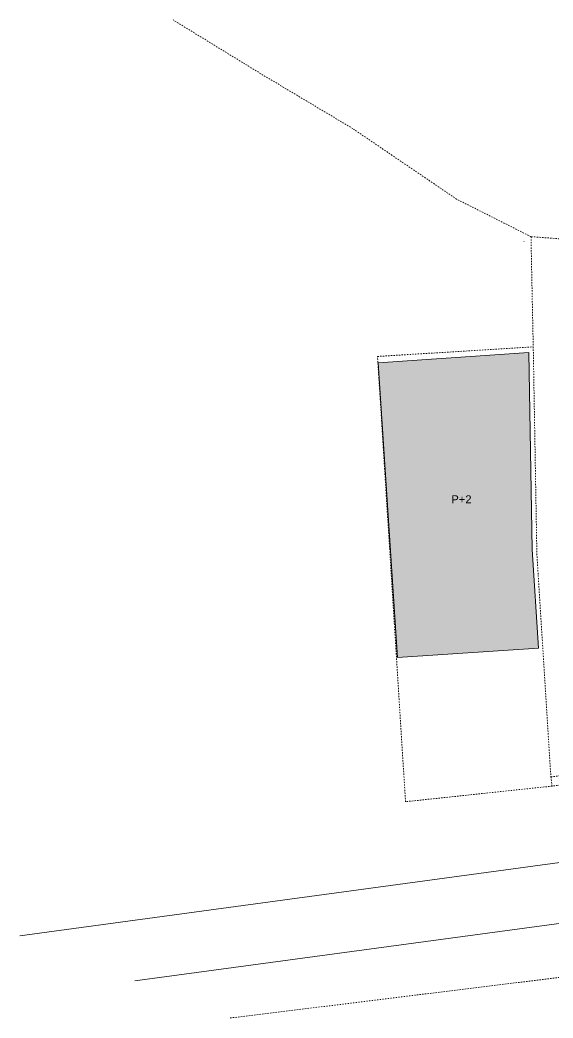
# Model space of a CAD drawing. Header units: millimetres. Extents: x -1659045 to -1497887, y -2983280 to -2858614.
# Drawn here: x -1659045 to -1592493, y -2983280 to -2858614 of the extents above; entities that cross this region are included whole.
import ezdxf

# ---------------------------------------------------------------- set-up
doc = ezdxf.new("R2010")
doc.units = ezdxf.units.MM
doc.header["$MEASUREMENT"] = 0
doc.linetypes.add('Dot & Dashed', pattern=[335.138881, 158.75, -88.194444, 0, -88.194437])
for name, color, linetype, lineweight in [('0_Pen_No__1', 7, 'Continuous', 13), ('0_Pen_No__20', 1, 'Continuous', 0), ('2D Drafting - General_Pen_No__101', 252, 'Continuous', 13)]:
    doc.layers.add(name, color=color, linetype=linetype, lineweight=lineweight)
doc.layers.add('0_Pen_No__82', color=7, linetype='Continuous', lineweight=20, true_color=0xaaaaaa)
doc.layers.add('Drawing & Figure_Pen_No__102', color=7, linetype='Continuous', lineweight=13, true_color=0xcccccc)
doc.styles.add('GENERATED_STYLE_1', font='arial.ttf')

msp = doc.modelspace()

# ---------------------------------------------------------------- hatches: boundary and pattern name
at = {"layer": 'Drawing & Figure_Pen_No__102', "linetype": 'Continuous', "lineweight": 0, "true_color": 0x333333}
msp.add_hatch(color=250, dxfattribs=at).paths.add_polyline_path([(-1611929, -2938266), (-1594308, -2937078), (-1595088, -2924761), (-1595534, -2900153), (-1614336, -2901421)])

# ---------------------------------------------------------------- linework, layer by layer
at = {"layer": '0_Pen_No__1', "color": 7, "linetype": 'Continuous', "lineweight": 13}
msp.add_lwpolyline([(-1611929, -2938266), (-1594308, -2937078), (-1595088, -2924761), (-1595534, -2900153), (-1614336, -2901421)], close=True, dxfattribs=at)
at = {"layer": '0_Pen_No__20', "color": 1, "linetype": 'Dot & Dashed', "lineweight": 0}
msp.add_lwpolyline([(-1592761, -2953163), (-1571301, -2950346), (-1571301, -2887474), (-1595246, -2885682), (-1594963, -2899449), (-1594511, -2925312), (-1593334, -2944038)], close=True, dxfattribs=at)
at = {"layer": '0_Pen_No__82', "color": 253, "linetype": 'Dot & Dashed', "lineweight": 20, "true_color": 0xaaaaaa}
for points in [[(-1595179, -2885687), (-1595246, -2885682), (-1604533, -2880993), (-1617482, -2872191), (-1628985, -2865324), (-1639916, -2858614)], [(-1592761, -2953163), (-1592620, -2954311), (-1610909, -2956261), (-1614405, -2900646), (-1594963, -2899449)], [(-1571351, -2950352), (-1571301, -2950346), (-1571301, -2951778), (-1592620, -2954311), (-1592761, -2953163)], [(-1528171, -2970729), (-1541873, -2972702), (-1547284, -2973300), (-1569802, -2975787), (-1591352, -2978164), (-1622975, -2982067), (-1632826, -2983280)]]:
    msp.add_lwpolyline(points, dxfattribs=at)
at = {"layer": '0_Pen_No__82', "color": 253, "linetype": 'Continuous', "lineweight": 20, "true_color": 0xaaaaaa, "flags": 128}
for points in [[(-1659045, -2973005), (-1521758, -2954365)], [(-1644702, -2978626), (-1524913, -2962417)]]:
    msp.add_lwpolyline(points, dxfattribs=at)
at = {"layer": '2D Drafting - General_Pen_No__101', "color": 252, "linetype": 'Continuous', "lineweight": 13}
msp.add_line((-1596114, -2886283), (-1596126, -2886282), dxfattribs=at)

# ---------------------------------------------------------------- texts
at = {"layer": '0_Pen_No__1', "color": 7, "linetype": 'Continuous', "lineweight": 13, "insert": (-1605190, -2918985), "char_height": 1000, "attachment_point": 7, "rotation": 359.96314, "style": 'GENERATED_STYLE_1'}
msp.add_mtext('\\A1;{\\pql;\\fArial|b0|i0|c0|p34;P+2}', dxfattribs=at)

doc.saveas('drawing.dxf')
